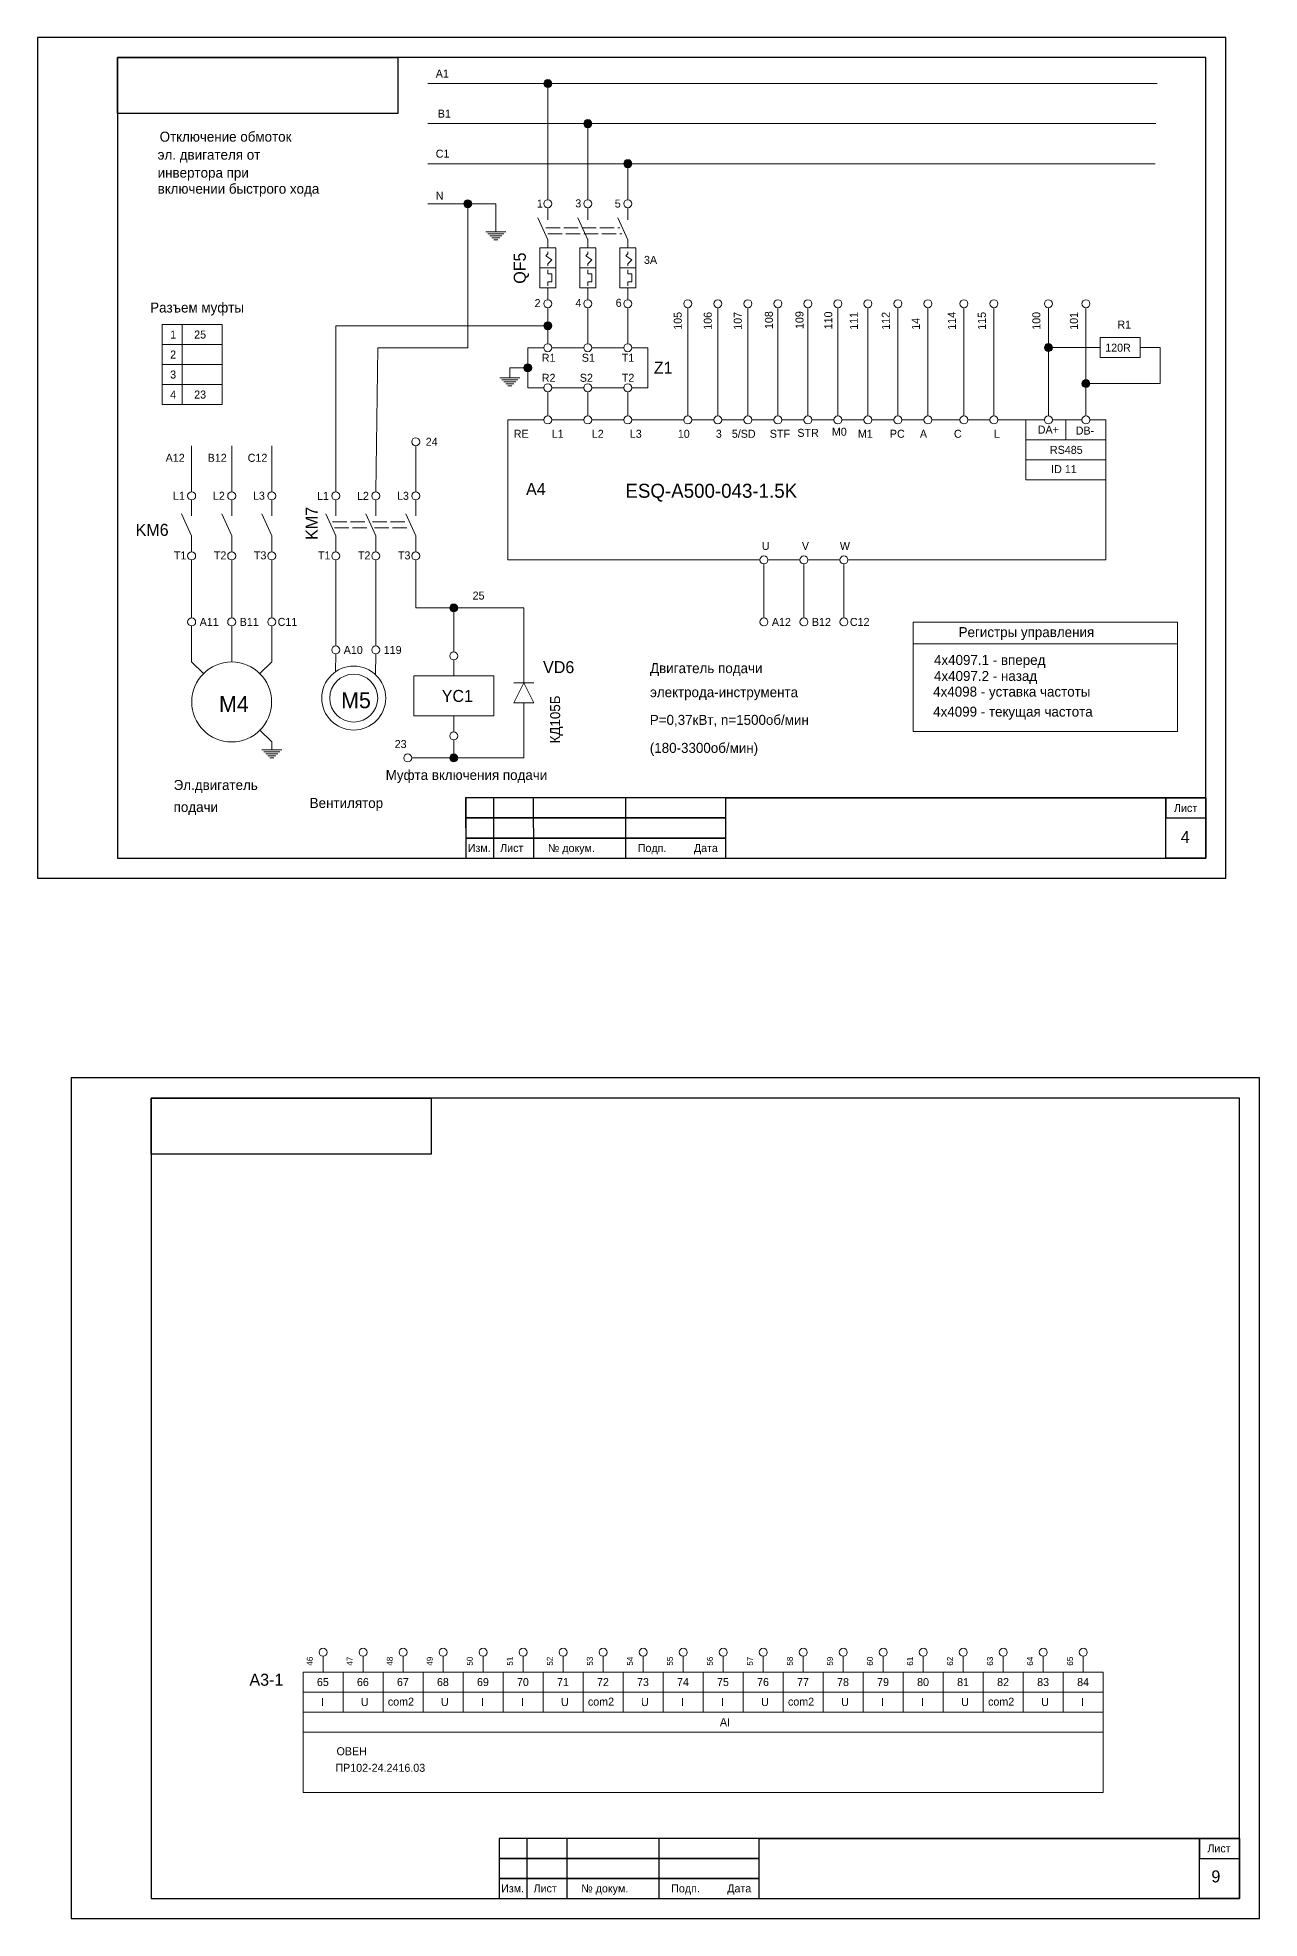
# Model space of a CAD drawing. Header units: millimetres. Extents: x -171 to 3674, y -1112 to 795.
# Drawn here: x 2306.4 to 2611.7, y -848.8 to -378.8 of the extents above; entities that cross this region are included whole.
import ezdxf

# ---------------------------------------------------------------- set-up
doc = ezdxf.new("R2010")
doc.units = ezdxf.units.MM
doc.linetypes.add('ACAD_ISO02W100', pattern=[15, 12, -3])
for name, color, linetype, lineweight in [('Маркировка', 7, 'Continuous', 25), ('РАМКА', 7, 'Continuous', 30), ('Элементы', 7, 'Continuous', 18)]:
    doc.layers.add(name, color=color, linetype=linetype, lineweight=lineweight)
doc.styles.get("Standard").update_dxf_attribs({"font": 'cad2win.shx'})

msp = doc.modelspace()

# ---------------------------------------------------------------- hatches: boundary and pattern name
at = {"layer": 'Элементы'}
h = msp.add_hatch(color=256, dxfattribs=at)
h.dxf.hatch_style = 1
h.paths.add_polyline_path([(2434.87, -390.31, 1), (2432.87, -390.31, 1)])
h = msp.add_hatch(color=256, dxfattribs=at)
h.dxf.hatch_style = 1
h.paths.add_polyline_path([(2444.87, -400.31, 1), (2442.87, -400.31, 1)])
h = msp.add_hatch(color=256, dxfattribs=at)
h.dxf.hatch_style = 1
h.paths.add_polyline_path([(2454.87, -410.31, 1), (2452.87, -410.31, 1)])
h = msp.add_hatch(color=256, dxfattribs=at)
h.dxf.hatch_style = 1
h.paths.add_polyline_path([(2414.87, -420.31, 1), (2412.87, -420.31, 1)])
h = msp.add_hatch(color=256, dxfattribs=at)
h.dxf.hatch_style = 1
h.paths.add_polyline_path([(2434.87, -450.81, 1), (2432.87, -450.81, 1)])
h = msp.add_hatch(color=256, dxfattribs=at)
h.dxf.hatch_style = 1
h.paths.add_polyline_path([(2559.99, -456.26, 1), (2557.99, -456.26, 1)])
h = msp.add_hatch(color=256, dxfattribs=at)
h.dxf.hatch_style = 1
h.paths.add_polyline_path([(2429.87, -461.31, 1), (2427.87, -461.31, 1)])
h = msp.add_hatch(color=256, dxfattribs=at)
h.dxf.hatch_style = 1
h.paths.add_polyline_path([(2569.37, -465.26, 1), (2567.37, -465.26, 1)])
h = msp.add_hatch(color=256, dxfattribs=at)
h.dxf.hatch_style = 1
h.paths.add_polyline_path([(2411.37, -521.31, 1), (2409.37, -521.31, 1)])
h = msp.add_hatch(color=256, dxfattribs=at)
h.dxf.hatch_style = 1
h.paths.add_polyline_path([(2411.37, -558.81, 1), (2409.37, -558.81, 1)])

# ---------------------------------------------------------------- linework, layer by layer
at = {"layer": 'РАМКА'}
for p, q in [((2598.37, -383.81), (2326.37, -383.81)), ((2326.37, -383.81), (2326.37, -583.81)), ((2598.37, -583.81), (2598.37, -383.81)), ((2326.37, -583.81), (2598.37, -583.81)), ((2413.37, -583.81), (2598.37, -583.81)), ((2413.37, -583.81), (2598.37, -583.81)), ((2413.37, -583.81), (2598.37, -583.81)), ((2606.72, -643.78), (2334.72, -643.78)), ((2334.72, -643.78), (2334.72, -843.78)), ((2606.72, -843.78), (2606.72, -643.78)), ((2334.72, -843.78), (2606.72, -843.78)), ((2421.72, -843.78), (2606.72, -843.78)), ((2421.72, -843.78), (2606.72, -843.78)), ((2421.72, -843.78), (2606.72, -843.78))]:
    msp.add_line(p, q, dxfattribs=at)
at = {"layer": 'РАМКА', "lineweight": 35}
for p, q in [((2478.37, -568.81), (2598.37, -568.81)), ((2486.72, -828.78), (2606.72, -828.78))]:
    msp.add_line(p, q, dxfattribs=at)
at = {"layer": 'РАМКА'}
for points in [[(2603.37, -378.81), (2306.37, -378.81), (2306.37, -588.81), (2603.37, -588.81)], [(2396.37, -383.81), (2396.37, -397.81), (2326.37, -397.81), (2326.37, -383.81)], [(2413.37, -583.81), (2430.37, -583.81), (2430.34, -568.81), (2413.34, -568.81)], [(2413.37, -573.81), (2478.37, -573.81), (2478.37, -568.81), (2413.37, -568.81)], [(2413.37, -583.81), (2420.37, -583.81), (2420.37, -568.81), (2413.37, -568.81)], [(2413.37, -583.81), (2453.37, -583.81), (2453.37, -568.81), (2413.37, -568.81)], [(2598.37, -583.81), (2588.37, -583.81), (2588.37, -568.81), (2598.37, -568.81)], [(2598.37, -568.81), (2588.37, -568.81), (2588.37, -573.81), (2598.37, -573.81)], [(2413.37, -578.81), (2478.37, -578.81), (2478.37, -573.81), (2413.37, -573.81)], [(2413.37, -583.81), (2478.37, -583.81), (2478.37, -578.81), (2413.37, -578.81)], [(2611.72, -638.78), (2314.72, -638.78), (2314.72, -848.78), (2611.72, -848.78)], [(2404.72, -643.78), (2404.72, -657.78), (2334.72, -657.78), (2334.72, -643.78)], [(2421.72, -843.78), (2438.72, -843.78), (2438.69, -828.78), (2421.69, -828.78)], [(2421.72, -833.78), (2486.72, -833.78), (2486.72, -828.78), (2421.72, -828.78)], [(2421.72, -843.78), (2428.72, -843.78), (2428.72, -828.78), (2421.72, -828.78)], [(2421.72, -843.78), (2461.72, -843.78), (2461.72, -828.78), (2421.72, -828.78)], [(2606.72, -843.78), (2596.72, -843.78), (2596.72, -828.78), (2606.72, -828.78)], [(2606.72, -828.78), (2596.72, -828.78), (2596.72, -833.78), (2606.72, -833.78)], [(2421.72, -838.78), (2486.72, -838.78), (2486.72, -833.78), (2421.72, -833.78)], [(2421.72, -843.78), (2486.72, -843.78), (2486.72, -838.78), (2421.72, -838.78)]]:
    msp.add_lwpolyline(points, close=True, dxfattribs=at)
at = {"layer": 'Элементы', "lineweight": 15}
for p, q in [((2403.87, -390.31), (2586.17, -390.31)), ((2433.87, -419.31), (2433.87, -390.31)), ((2403.87, -400.31), (2585.84, -400.31)), ((2443.87, -419.31), (2443.87, -400.31)), ((2403.87, -410.31), (2585.67, -410.31)), ((2453.87, -419.31), (2453.87, -410.31)), ((2403.87, -420.31), (2420.87, -420.31)), ((2413.87, -456.31), (2413.87, -420.31)), ((2420.87, -420.31), (2420.87, -425.31)), ((2433.87, -446.31), (2433.87, -455.31)), ((2443.87, -446.31), (2443.87, -455.31)), ((2453.87, -446.31), (2453.87, -455.31)), ((2468.87, -446.31), (2468.87, -473.32)), ((2476.37, -446.31), (2476.37, -473.32)), ((2483.87, -446.31), (2483.87, -473.32)), ((2491.37, -446.31), (2491.37, -473.32)), ((2498.87, -446.31), (2498.87, -473.32)), ((2506.37, -446.31), (2506.37, -473.32)), ((2513.87, -446.31), (2513.87, -473.32)), ((2521.37, -446.31), (2521.37, -473.32)), ((2528.87, -446.31), (2528.87, -473.32)), ((2537.87, -446.31), (2537.87, -473.32)), ((2545.37, -446.31), (2545.37, -473.32)), ((2558.99, -446.31), (2558.99, -473.32)), ((2568.37, -446.31), (2568.37, -473.32)), ((2380.87, -492.32), (2380.87, -450.81)), ((2380.87, -450.81), (2433.87, -450.81)), ((2390.87, -492.32), (2391.37, -456.31)), ((2391.37, -456.31), (2413.87, -456.31)), ((2558.99, -456.26), (2571.9, -456.26)), ((2581.9, -456.26), (2586.94, -456.26)), ((2586.94, -456.26), (2586.94, -465.26)), ((2424.37, -463.81), (2424.37, -461.31)), ((2424.37, -461.31), (2428.87, -461.31)), ((2586.94, -465.26), (2568.37, -465.26)), ((2433.87, -473.32), (2433.87, -467.31)), ((2443.87, -473.32), (2443.87, -467.31)), ((2453.87, -473.32), (2453.87, -467.31)), ((2344.87, -480.81), (2344.87, -492.31)), ((2354.87, -480.81), (2354.87, -492.31)), ((2364.87, -480.81), (2364.87, -492.31)), ((2400.87, -480.81), (2400.87, -492.31)), ((2344.87, -509.31), (2344.87, -523.81)), ((2354.87, -509.31), (2354.87, -523.81)), ((2364.87, -509.31), (2364.87, -523.81)), ((2380.87, -509.32), (2380.87, -530.82)), ((2390.87, -509.32), (2390.87, -530.82)), ((2400.87, -509.31), (2400.87, -521.31)), ((2487.87, -510.32), (2487.87, -523.82)), ((2497.87, -510.32), (2497.87, -523.82)), ((2507.87, -510.32), (2507.87, -523.82)), ((2400.87, -521.31), (2427.87, -521.31)), ((2410.37, -521.31), (2410.37, -532.31)), ((2427.87, -540), (2427.87, -521.31)), ((2410.37, -534.31), (2410.37, -538.31)), ((2425.37, -540), (2430.37, -540)), ((2427.87, -540), (2425.37, -545)), ((2427.87, -540), (2430.37, -545)), ((2425.37, -545), (2430.37, -545)), ((2427.87, -558.81), (2427.87, -545)), ((2410.37, -548.31), (2410.37, -552.31)), ((2410.37, -554.31), (2410.37, -558.81)), ((2410.37, -558.81), (2399.87, -558.81)), ((2410.37, -558.81), (2427.87, -558.81)), ((2377.71, -787.28), (2377.71, -783.28)), ((2387.71, -787.28), (2387.71, -783.28)), ((2397.71, -787.28), (2397.71, -783.28)), ((2407.71, -787.28), (2407.71, -783.28)), ((2417.71, -787.28), (2417.71, -783.28)), ((2427.71, -787.28), (2427.71, -783.28)), ((2437.71, -787.28), (2437.71, -783.28)), ((2447.71, -787.28), (2447.71, -783.28)), ((2457.71, -787.28), (2457.71, -783.28)), ((2467.71, -787.28), (2467.71, -783.28)), ((2477.71, -787.28), (2477.71, -783.28)), ((2487.71, -787.28), (2487.71, -783.28)), ((2497.71, -787.28), (2497.71, -783.28)), ((2507.71, -787.28), (2507.71, -783.28)), ((2517.71, -787.28), (2517.71, -783.28)), ((2527.71, -787.28), (2527.71, -783.28)), ((2537.71, -787.28), (2537.71, -783.28)), ((2547.71, -787.28), (2547.71, -783.28)), ((2557.71, -787.28), (2557.71, -783.28)), ((2567.71, -787.28), (2567.71, -783.28))]:
    msp.add_line(p, q, dxfattribs=at)
at = {"layer": 'Элементы'}
for p, q in [((2433.87, -424.31), (2433.87, -421.31)), ((2443.87, -424.31), (2443.87, -421.31)), ((2453.87, -424.31), (2453.87, -421.31)), ((2418.37, -427.31), (2423.37, -427.31)), ((2420.87, -425.31), (2420.87, -427.31)), ((2433.87, -429.31), (2431.37, -423.81)), ((2443.87, -429.31), (2441.37, -423.81)), ((2453.87, -429.31), (2451.37, -423.81)), ((2418.87, -427.81), (2422.87, -427.81)), ((2419.37, -428.31), (2422.37, -428.31)), ((2419.87, -428.81), (2421.87, -428.81)), ((2420.37, -429.31), (2421.37, -429.31)), ((2433.87, -431.31), (2433.87, -429.31)), ((2433.87, -432.81), (2433.87, -432.31)), ((2443.87, -431.31), (2443.87, -429.31)), ((2443.87, -432.81), (2443.87, -432.31)), ((2453.87, -431.31), (2453.87, -429.31)), ((2453.87, -432.81), (2453.87, -432.31)), ((2431.87, -436.31), (2435.87, -436.31)), ((2433.37, -433.31), (2433.87, -432.81)), ((2434.87, -434.31), (2433.37, -433.31)), ((2433.87, -435.31), (2434.87, -434.31)), ((2433.87, -435.81), (2433.87, -435.31)), ((2433.87, -437.81), (2433.87, -436.81)), ((2441.87, -436.31), (2445.87, -436.31)), ((2443.37, -433.31), (2443.87, -432.81)), ((2444.87, -434.31), (2443.37, -433.31)), ((2443.87, -435.31), (2444.87, -434.31)), ((2443.87, -435.81), (2443.87, -435.31)), ((2443.87, -437.81), (2443.87, -436.81)), ((2451.87, -436.31), (2455.87, -436.31)), ((2453.37, -433.31), (2453.87, -432.81)), ((2454.87, -434.31), (2453.37, -433.31)), ((2453.87, -435.31), (2454.87, -434.31)), ((2453.87, -435.81), (2453.87, -435.31)), ((2453.87, -437.81), (2453.87, -436.81)), ((2434.87, -437.81), (2433.87, -437.81)), ((2433.87, -440.81), (2433.87, -439.81)), ((2433.87, -439.81), (2434.87, -439.81)), ((2433.87, -444.31), (2433.87, -441.31)), ((2434.87, -439.81), (2434.87, -437.81)), ((2444.87, -437.81), (2443.87, -437.81)), ((2443.87, -440.81), (2443.87, -439.81)), ((2443.87, -439.81), (2444.87, -439.81)), ((2443.87, -444.31), (2443.87, -441.31)), ((2444.87, -439.81), (2444.87, -437.81)), ((2454.87, -437.81), (2453.87, -437.81)), ((2453.87, -440.81), (2453.87, -439.81)), ((2453.87, -439.81), (2454.87, -439.81)), ((2453.87, -444.31), (2453.87, -441.31)), ((2454.87, -439.81), (2454.87, -437.81)), ((2421.87, -463.81), (2426.87, -463.81)), ((2422.37, -464.31), (2426.37, -464.31)), ((2422.87, -464.81), (2425.87, -464.81)), ((2423.37, -465.31), (2425.37, -465.31)), ((2423.87, -465.81), (2424.87, -465.81)), ((2344.87, -503.31), (2342.37, -497.81)), ((2344.87, -498.31), (2344.87, -494.31)), ((2354.87, -503.31), (2352.37, -497.81)), ((2354.87, -498.31), (2354.87, -494.31)), ((2364.87, -503.31), (2362.37, -497.81)), ((2364.87, -498.31), (2364.87, -494.31)), ((2380.87, -503.32), (2378.37, -497.82)), ((2380.87, -498.32), (2380.87, -494.32)), ((2390.87, -503.32), (2388.37, -497.82)), ((2390.87, -498.32), (2390.87, -494.32)), ((2400.87, -503.31), (2398.37, -497.81)), ((2400.87, -498.31), (2400.87, -494.31)), ((2344.87, -507.31), (2344.87, -503.31)), ((2354.87, -507.31), (2354.87, -503.31)), ((2364.87, -507.31), (2364.87, -503.31)), ((2380.87, -507.32), (2380.87, -503.32)), ((2390.87, -507.32), (2390.87, -503.32)), ((2400.87, -507.31), (2400.87, -503.31)), ((2344.87, -534.81), (2344.87, -525.81)), ((2354.87, -534.81), (2354.87, -525.81)), ((2364.87, -534.81), (2364.87, -525.81)), ((2347.8, -537.74), (2344.87, -534.81)), ((2361.94, -537.74), (2364.87, -534.81)), ((2380.83, -537.28), (2380.87, -532.82)), ((2390.82, -538), (2390.87, -532.82)), ((2361.94, -551.88), (2364.87, -554.81)), ((2362.37, -556.81), (2367.37, -556.81)), ((2362.87, -557.31), (2366.87, -557.31)), ((2363.37, -557.81), (2366.37, -557.81)), ((2363.87, -558.31), (2365.87, -558.31)), ((2364.37, -558.81), (2365.37, -558.81)), ((2364.87, -554.81), (2364.87, -556.81))]:
    msp.add_line(p, q, dxfattribs=at)
at = {"layer": 'Элементы', "linetype": 'ACAD_ISO02W100', "lineweight": 15, "ltscale": 0.3}
for p, q in [((2433.37, -426.31), (2451.87, -426.31)), ((2433.87, -427.81), (2452.37, -427.81)), ((2380.07, -499.82), (2388.87, -499.82)), ((2380.57, -501.32), (2389.37, -501.32)), ((2390.07, -499.81), (2398.87, -499.81)), ((2390.57, -501.31), (2399.37, -501.31))]:
    msp.add_line(p, q, dxfattribs=at)
at = {"layer": 'Элементы'}
for points in [[(2431.87, -441.31), (2431.87, -431.31), (2435.87, -431.31), (2435.87, -441.31)], [(2441.87, -441.31), (2441.87, -431.31), (2445.87, -431.31), (2445.87, -441.31)], [(2451.87, -441.31), (2451.87, -431.31), (2455.87, -431.31), (2455.87, -441.31)]]:
    msp.add_lwpolyline(points, close=True, dxfattribs=at)
at = {"layer": 'Элементы', "lineweight": 15}
for points in [[(2337.5, -450.5), (2342.5, -450.5), (2342.5, -455.5), (2337.5, -455.5)], [(2342.5, -450.5), (2352.5, -450.5), (2352.5, -455.5), (2342.5, -455.5)], [(2337.5, -455.5), (2342.5, -455.5), (2342.5, -460.5), (2337.5, -460.5)], [(2342.5, -455.5), (2352.5, -455.5), (2352.5, -460.5), (2342.5, -460.5)], [(2571.9, -458.73), (2581.9, -458.73), (2581.9, -453.73), (2571.9, -453.73)], [(2337.5, -460.5), (2342.5, -460.5), (2342.5, -465.5), (2337.5, -465.5)], [(2342.5, -460.5), (2352.5, -460.5), (2352.5, -465.5), (2342.5, -465.5)], [(2337.5, -465.5), (2342.5, -465.5), (2342.5, -470.5), (2337.5, -470.5)], [(2342.5, -465.5), (2352.5, -465.5), (2352.5, -470.5), (2342.5, -470.5)], [(2573.37, -479.32), (2553.37, -479.32), (2553.37, -484.32), (2573.37, -484.32)], [(2573.37, -484.32), (2553.37, -484.32), (2553.37, -489.32), (2573.37, -489.32)], [(2525.19, -524.9), (2591.24, -524.88), (2591.24, -530.28), (2525.19, -530.29)], [(2525.17, -530.28), (2591.24, -530.28), (2591.24, -552.19), (2525.17, -552.19)], [(2400.37, -538.31), (2420.37, -538.31), (2420.37, -548.31), (2400.37, -548.31)], [(2372.71, -787.28), (2382.71, -787.28), (2382.71, -792.28), (2372.71, -792.28)], [(2382.71, -787.28), (2392.71, -787.28), (2392.71, -792.28), (2382.71, -792.28)], [(2392.71, -787.28), (2402.71, -787.28), (2402.71, -792.28), (2392.71, -792.28)], [(2402.71, -787.28), (2412.71, -787.28), (2412.71, -792.28), (2402.71, -792.28)], [(2412.71, -787.28), (2422.71, -787.28), (2422.71, -792.28), (2412.71, -792.28)], [(2422.71, -787.28), (2432.71, -787.28), (2432.71, -792.28), (2422.71, -792.28)], [(2432.71, -787.28), (2442.71, -787.28), (2442.71, -792.28), (2432.71, -792.28)], [(2442.71, -787.28), (2452.71, -787.28), (2452.71, -792.28), (2442.71, -792.28)], [(2452.71, -787.28), (2462.71, -787.28), (2462.71, -792.28), (2452.71, -792.28)], [(2462.71, -787.28), (2472.71, -787.28), (2472.71, -792.28), (2462.71, -792.28)], [(2472.71, -787.28), (2482.71, -787.28), (2482.71, -792.28), (2472.71, -792.28)], [(2482.71, -787.28), (2492.71, -787.28), (2492.71, -792.28), (2482.71, -792.28)], [(2492.71, -787.28), (2502.71, -787.28), (2502.71, -792.28), (2492.71, -792.28)], [(2502.71, -787.28), (2512.71, -787.28), (2512.71, -792.28), (2502.71, -792.28)], [(2512.71, -787.28), (2522.71, -787.28), (2522.71, -792.28), (2512.71, -792.28)], [(2522.71, -787.28), (2532.71, -787.28), (2532.71, -792.28), (2522.71, -792.28)], [(2532.71, -787.28), (2542.71, -787.28), (2542.71, -792.28), (2532.71, -792.28)], [(2542.71, -787.28), (2552.71, -787.28), (2552.71, -792.28), (2542.71, -792.28)], [(2552.71, -787.28), (2562.71, -787.28), (2562.71, -792.28), (2552.71, -792.28)], [(2562.71, -787.28), (2572.71, -787.28), (2572.71, -792.28), (2562.71, -792.28)], [(2372.71, -792.28), (2382.71, -792.28), (2382.71, -797.28), (2372.71, -797.28)], [(2382.71, -792.28), (2392.71, -792.28), (2392.71, -797.28), (2382.71, -797.28)], [(2392.71, -792.28), (2402.71, -792.28), (2402.71, -797.28), (2392.71, -797.28)], [(2402.71, -792.28), (2412.71, -792.28), (2412.71, -797.28), (2402.71, -797.28)], [(2412.71, -792.28), (2422.71, -792.28), (2422.71, -797.28), (2412.71, -797.28)], [(2422.71, -792.28), (2432.71, -792.28), (2432.71, -797.28), (2422.71, -797.28)], [(2432.71, -792.28), (2442.71, -792.28), (2442.71, -797.28), (2432.71, -797.28)], [(2442.71, -792.28), (2452.71, -792.28), (2452.71, -797.28), (2442.71, -797.28)], [(2452.71, -792.28), (2462.71, -792.28), (2462.71, -797.28), (2452.71, -797.28)], [(2462.71, -792.28), (2472.71, -792.28), (2472.71, -797.28), (2462.71, -797.28)], [(2472.71, -792.28), (2482.71, -792.28), (2482.71, -797.28), (2472.71, -797.28)], [(2482.71, -792.28), (2492.71, -792.28), (2492.71, -797.28), (2482.71, -797.28)], [(2492.71, -792.28), (2502.71, -792.28), (2502.71, -797.28), (2492.71, -797.28)], [(2502.71, -792.28), (2512.71, -792.28), (2512.71, -797.28), (2502.71, -797.28)], [(2512.71, -792.28), (2522.71, -792.28), (2522.71, -797.28), (2512.71, -797.28)], [(2522.71, -792.28), (2532.71, -792.28), (2532.71, -797.28), (2522.71, -797.28)], [(2532.71, -792.28), (2542.71, -792.28), (2542.71, -797.28), (2532.71, -797.28)], [(2542.71, -792.28), (2552.71, -792.28), (2552.71, -797.28), (2542.71, -797.28)], [(2552.71, -792.28), (2562.71, -792.28), (2562.71, -797.28), (2552.71, -797.28)], [(2562.71, -792.28), (2572.71, -792.28), (2572.71, -797.28), (2562.71, -797.28)], [(2372.71, -797.28), (2572.71, -797.28), (2572.71, -802.28), (2372.71, -802.28)], [(2372.71, -802.28), (2572.71, -802.28), (2572.71, -817.28), (2372.71, -817.28)]]:
    msp.add_lwpolyline(points, close=True, dxfattribs=at)
for points in [[(2432.87, -466.31), (2428.87, -466.31), (2428.87, -456.31), (2432.87, -456.31)], [(2434.87, -456.31), (2442.87, -456.31)], [(2444.87, -456.31), (2452.87, -456.31)], [(2454.87, -456.31), (2458.87, -456.31), (2458.87, -466.31), (2454.87, -466.31)], [(2442.87, -466.31), (2434.87, -466.31)], [(2452.87, -466.31), (2444.87, -466.31)], [(2454.87, -509.32), (2423.87, -509.32), (2423.87, -474.31)], [(2423.87, -474.31), (2432.87, -474.32)], [(2434.87, -474.32), (2442.87, -474.32)], [(2444.87, -474.32), (2452.87, -474.32)], [(2454.87, -474.32), (2467.87, -474.32)], [(2469.87, -474.32), (2475.37, -474.32)], [(2477.37, -474.32), (2482.87, -474.32)], [(2484.87, -474.32), (2490.37, -474.32)], [(2492.37, -474.32), (2497.87, -474.32)], [(2499.87, -474.32), (2505.37, -474.32)], [(2507.37, -474.32), (2512.87, -474.32)], [(2569.37, -474.32), (2573.37, -474.32), (2573.37, -509.32), (2508.87, -509.32)], [(2514.87, -474.32), (2520.37, -474.32)], [(2522.37, -474.32), (2527.87, -474.32)], [(2529.87, -474.32), (2536.87, -474.32)], [(2538.87, -474.32), (2544.37, -474.32)], [(2546.37, -474.32), (2557.99, -474.32)], [(2563.37, -474.32), (2563.37, -479.32), (2553.37, -479.32), (2553.37, -474.32)], [(2559.99, -474.32), (2567.37, -474.32)], [(2569.37, -474.32), (2573.37, -474.32), (2573.37, -479.32), (2563.37, -479.32), (2563.37, -474.32), (2567.37, -474.32)], [(2486.87, -509.32), (2454.87, -509.32)], [(2496.37, -509.32), (2488.87, -509.32)], [(2496.87, -509.32), (2488.87, -509.32)], [(2488.87, -509.32), (2496.87, -509.32)], [(2496.87, -509.32), (2496.37, -509.32)], [(2506.87, -509.32), (2498.87, -509.32)], [(2498.87, -509.32), (2506.87, -509.32)], [(2506.87, -509.32), (2498.87, -509.32)]]:
    msp.add_lwpolyline(points, dxfattribs=at)
at = {"layer": 'Элементы'}
for centre in [(2433.87, -390.31), (2443.87, -400.31), (2453.87, -410.31), (2413.87, -420.31), (2433.87, -450.81), (2558.99, -456.26), (2428.87, -461.31), (2568.37, -465.26), (2410.37, -521.31), (2410.37, -558.81)]:
    msp.add_circle(centre, 1, dxfattribs=at)
at = {"layer": 'Элементы', "lineweight": 15}
for centre, radius in [((2433.87, -420.31), 1), ((2443.87, -420.31), 1), ((2453.87, -420.31), 1), ((2433.87, -445.31), 1), ((2443.87, -445.31), 1), ((2453.87, -445.31), 1), ((2468.87, -445.31), 1), ((2476.37, -445.31), 1), ((2483.87, -445.31), 1), ((2491.37, -445.31), 1), ((2498.87, -445.31), 1), ((2506.37, -445.31), 1), ((2513.87, -445.31), 1), ((2521.37, -445.31), 1), ((2528.87, -445.31), 1), ((2537.87, -445.31), 1), ((2545.37, -445.31), 1), ((2558.99, -445.31), 1), ((2568.37, -445.31), 1), ((2433.87, -456.31), 1), ((2443.87, -456.31), 1), ((2453.87, -456.31), 1), ((2433.87, -466.31), 1), ((2443.87, -466.31), 1), ((2453.87, -466.31), 1), ((2433.87, -474.32), 1), ((2443.87, -474.32), 1), ((2453.87, -474.32), 1), ((2468.87, -474.32), 1), ((2476.37, -474.32), 1), ((2483.87, -474.32), 1), ((2491.37, -474.32), 1), ((2498.87, -474.32), 1), ((2506.37, -474.32), 1), ((2513.87, -474.32), 1), ((2521.37, -474.32), 1), ((2528.87, -474.32), 1), ((2537.87, -474.32), 1), ((2545.37, -474.32), 1), ((2558.99, -474.32), 1), ((2568.37, -474.32), 1), ((2400.87, -479.81), 1), ((2344.87, -493.31), 1), ((2354.87, -493.31), 1), ((2364.87, -493.31), 1), ((2380.87, -493.32), 1), ((2390.87, -493.32), 1), ((2400.87, -493.31), 1), ((2344.87, -508.31), 1), ((2354.87, -508.31), 1), ((2364.87, -508.31), 1), ((2380.87, -508.32), 1), ((2390.87, -508.32), 1), ((2400.87, -508.31), 1), ((2487.87, -509.32), 1), ((2497.87, -509.32), 1), ((2507.87, -509.32), 1), ((2344.87, -524.81), 1), ((2354.87, -524.81), 1), ((2364.87, -524.81), 1), ((2487.87, -524.82), 1), ((2497.87, -524.82), 1), ((2507.87, -524.82), 1), ((2380.87, -531.82), 1), ((2390.87, -531.82), 1), ((2354.87, -544.81), 9.99), ((2410.37, -533.31), 1), ((2385.37, -543.85), 7.99), ((2385.37, -543.85), 5.99), ((2410.37, -553.31), 1), ((2398.87, -558.81), 1), ((2377.71, -782.28), 1), ((2387.71, -782.28), 1), ((2397.71, -782.28), 1), ((2407.71, -782.28), 1), ((2417.71, -782.28), 1), ((2427.71, -782.28), 1), ((2437.71, -782.28), 1), ((2447.71, -782.28), 1), ((2457.71, -782.28), 1), ((2467.71, -782.28), 1), ((2477.71, -782.28), 1), ((2487.71, -782.28), 1), ((2497.71, -782.28), 1), ((2507.71, -782.28), 1), ((2517.71, -782.28), 1), ((2527.71, -782.28), 1), ((2537.71, -782.28), 1), ((2547.71, -782.28), 1), ((2557.71, -782.28), 1), ((2567.71, -782.28), 1)]:
    msp.add_circle(centre, radius, dxfattribs=at)

# ---------------------------------------------------------------- texts
at = {"layer": 'Маркировка'}
for s, height, p in [('A1', 2, (2405.87, -388.81)), ('B1', 2, (2406.37, -398.81)), ('Отключение обмоток', 2.5, (2336.87, -404.81)), ('эл. двигателя от', 2.5, (2336.37, -409.31)), ('C1', 2, (2405.87, -408.81)), ('инвертора при', 2.5, (2336.37, -413.81)), ('включении быстрого хода', 2.5, (2336.37, -417.81)), ('N', 2, (2405.87, -419.31)), ('3A', 2, (2457.91, -435.35)), ('Разъем муфты', 2.5, (2334.5, -447.5)), ('R1', 2, (2432.37, -459.81)), ('S1', 2, (2442.37, -459.81)), ('T1', 2, (2452.37, -459.81)), ('R2', 2, (2432.37, -464.81)), ('S2', 2, (2441.87, -464.81)), ('T2', 2, (2452.37, -464.81)), ('24', 2, (2403.37, -480.81)), ('RE', 2, (2425.37, -478.8)), ('L1', 2, (2434.87, -478.8)), ('L2', 2, (2444.87, -478.8)), ('L3', 2, (2454.37, -478.8)), ('10', 2, (2466.37, -478.8)), ('3', 2, (2475.87, -478.8)), ('5/SD', 2, (2479.87, -478.8)), ('STF', 2, (2489.37, -478.8)), ('STR', 2, (2496.24, -478.57)), ('M0', 2, (2504.87, -478.3)), ('M1', 2, (2511.37, -478.8)), ('PC', 2, (2519.37, -478.8)), ('A', 2, (2526.87, -478.8)), ('C', 2, (2535.37, -478.8)), ('L', 2, (2545.37, -478.8)), ('A12', 2, (2338.37, -484.81)), ('В12', 2, (2348.87, -484.81)), ('С12', 2, (2358.87, -484.81)), ('L1', 2, (2340.19, -494.3)), ('L2', 2, (2350.19, -494.3)), ('L3', 2, (2360.19, -494.28)), ('L1', 2, (2376.19, -494.31)), ('L2', 2, (2386.19, -494.31)), ('L3', 2, (2396.19, -494.3)), ('T1', 2, (2340.43, -509.19)), ('T2', 2, (2350.43, -509.19)), ('T3', 2, (2360.43, -509.18)), ('T1', 2, (2376.43, -509.2)), ('T2', 2, (2386.43, -509.2)), ('T3', 2, (2396.43, -509.19)), ('U', 2, (2487.37, -506.82)), ('V', 2, (2497.37, -506.82)), ('W', 2, (2506.87, -506.82)), ('25', 2, (2415.08, -519.24)), ('A11', 2, (2346.87, -525.81)), ('В11', 2, (2356.87, -525.81)), ('С11', 2, (2366.37, -525.81)), ('A12', 2, (2489.87, -525.82)), ('В12', 2, (2499.87, -525.82)), ('С12', 2, (2509.37, -525.82)), ('Регистры управления', 2.5, (2536.55, -528.61)), ('A10', 2, (2382.87, -532.82)), ('119', 2, (2392.87, -532.82)), ('Двигатель подачи ', 2.5, (2459.43, -537.62)), ('4х4097.1 - вперед', 2.5, (2530.4, -535.57)), ('4х4097.2 - назад', 2.5, (2530.4, -539.57)), ('электрода-инструмента', 2.5, (2459.43, -543.62)), ('4х4098 - уставка частоты ', 2.5, (2530.19, -543.48)), ('Р=0,37кВт, n=1500об/мин', 2.5, (2459.37, -550.54)), ('4х4099 - текущая частота ', 2.5, (2530.19, -548.48)), ('23', 2, (2395.61, -556.33)), ('(180-3300об/мин)', 2.5, (2459.37, -557.54)), ('Муфта включения подачи', 2.5, (2393.37, -564.31)), ('Эл.двигатель', 2.5, (2340.37, -566.81)), ('подачи', 2.5, (2340.37, -572.31)), ('Вентилятор', 2.5, (2374.37, -571.31)), ('ОВЕН', 2, (2381.08, -808.01)), ('ПР102-24.2416.03', 2, (2380.79, -812.15))]:
    msp.add_text(s, height=height, dxfattribs=at).set_placement(p)
for s, height, rotation, p in [('1', 2, 0.4218, (2431.15, -421.28)), ('3', 2, 0.4218, (2440.75, -421.23)), ('5', 2, 0.4218, (2450.62, -421.29)), ('2', 2, 0.4218, (2430.58, -446.15)), ('4', 2, 0.4218, (2440.8, -446.1)), ('6', 2, 0.4218, (2450.85, -446.08)), ('105', 2, 90.4218, (2467.37, -451.81)), ('106', 2, 90.4218, (2474.87, -451.81)), ('107', 2, 90.4218, (2482.37, -451.81)), ('108', 2, 90.4218, (2490.15, -451.62)), ('109', 2, 90.4218, (2497.79, -451.62)), ('110', 2, 90.4218, (2504.99, -451.7)), ('111', 2, 90.4218, (2511.37, -451.81)), ('112', 2, 90.4218, (2519.37, -451.81)), ('14', 2, 90.4218, (2526.87, -451.81)), ('114', 2, 90.4218, (2535.87, -451.81)), ('115', 2, 90.4218, (2543.37, -451.81)), ('100', 2, 90.4218, (2556.99, -451.81)), ('101', 2, 90.4218, (2566.37, -451.81)), ('КД105Б', 2.5, 90, (2436.96, -555.18))]:
    msp.add_text(s, height=height, rotation=rotation, dxfattribs=at).set_placement(p)
at = {"layer": 'РАМКА'}
for s, height, p in [('Лист', 2, (2590.37, -572.31)), ('4', 3, (2592.07, -580.02)), ('Изм.', 2, (2413.87, -582.29)), ('Лист', 2, (2421.96, -582.3)), ('№ докум.', 2, (2433.89, -582.32)), ('Подп.', 2, (2456.37, -582.31)), ('Дата', 2, (2470.37, -582.31)), ('Лист', 2, (2598.72, -832.28)), ('Изм.', 2, (2422.22, -842.26)), ('Лист', 2, (2430.31, -842.27)), ('№ докум.', 2, (2442.24, -842.29)), ('Подп.', 2, (2464.72, -842.28)), ('Дата', 2, (2478.72, -842.28)), ('9', 3, (2599.72, -839.78))]:
    msp.add_text(s, height=height, dxfattribs=at).set_placement(p)
at = {"layer": 'Элементы'}
for s, p in [('QF5', (2428.37, -440.31)), ('KM7', (2376.37, -504.32))]:
    msp.add_text(s, height=3, rotation=90, dxfattribs=at).set_placement(p)
at = {"layer": 'Элементы', "ltscale": 0.5}
for s, p in [('R1', (2576.23, -451.51)), ('120R', (2573.18, -457.29)), ('DA+', (2556.33, -477.76)), ('DB-', (2565.81, -478)), ('RS485', (2559.37, -482.82)), ('65', (2376.17, -790.72)), ('66', (2386.17, -790.72)), ('67', (2396.17, -790.72)), ('68', (2406.17, -790.72)), ('69', (2416.17, -790.72)), ('70', (2426.17, -790.72)), ('71', (2436.17, -790.72)), ('72', (2446.17, -790.72)), ('73', (2456.17, -790.72)), ('74', (2466.17, -790.72)), ('75', (2476.17, -790.72)), ('76', (2486.17, -790.72)), ('77', (2496.17, -790.72)), ('78', (2506.17, -790.72)), ('79', (2516.17, -790.72)), ('80', (2526.17, -790.72)), ('81', (2536.17, -790.72)), ('82', (2546.17, -790.72)), ('83', (2556.17, -790.72)), ('84', (2566.17, -790.72)), ('I', (2377.17, -795.72)), ('U', (2387.17, -795.72)), ('com2', (2393.9, -795.62)), ('U', (2407.17, -795.72)), ('I', (2417.17, -795.72)), ('I', (2427.17, -795.72)), ('U', (2437.17, -795.72)), ('com2', (2443.9, -795.62)), ('U', (2457.17, -795.72)), ('I', (2467.17, -795.72)), ('I', (2477.17, -795.72)), ('U', (2487.17, -795.72)), ('com2', (2493.9, -795.62)), ('U', (2507.17, -795.72)), ('I', (2517.17, -795.72)), ('I', (2527.17, -795.72)), ('U', (2537.17, -795.72)), ('com2', (2543.9, -795.62)), ('U', (2557.17, -795.72)), ('I', (2567.17, -795.72)), ('AI', (2476.89, -800.75))]:
    msp.add_text(s, height=2, dxfattribs=at).set_placement(p)
at = {"layer": 'Элементы', "lineweight": 25}
for s, p in [('1', (2339.5, -454)), ('25', (2345.5, -454)), ('2', (2339.5, -459)), ('3', (2339.5, -464)), ('4', (2339.5, -469)), ('23', (2345.5, -469))]:
    msp.add_text(s, height=2, dxfattribs=at).set_placement(p)
at = {"layer": 'Элементы'}
for s, height, p in [('Z1', 3, (2460.37, -462.81)), ('ID 11', 2, (2559.67, -487.64)), ('A4', 3, (2428.44, -493.12)), ('ESQ-A500-043-1.5K', 3.5, (2453.27, -493.8)), ('KM6', 3, (2330.87, -503.31)), ('VD6', 3, (2432.69, -537.61)), ('M4', 4, (2351.71, -547.34)), ('M5', 4, (2382.22, -546.38)), ('YC1', 3, (2407.37, -544.81)), ('A3-1', 3, (2359.31, -790.64))]:
    msp.add_text(s, height=height, dxfattribs=at).set_placement(p)
at = {"layer": 'Элементы', "ltscale": 0.5}
for s, p in [('46', (2375.15, -785.62)), ('47', (2385.15, -785.62)), ('48', (2395.15, -785.62)), ('49', (2405.15, -785.62)), ('50', (2415.15, -785.62)), ('51', (2425.15, -785.62)), ('52', (2435.15, -785.62)), ('53', (2445.15, -785.62)), ('54', (2455.15, -785.62)), ('55', (2465.15, -785.62)), ('56', (2475.15, -785.62)), ('57', (2485.15, -785.62)), ('58', (2495.15, -785.62)), ('59', (2505.15, -785.62)), ('60', (2515.15, -785.62)), ('61', (2525.15, -785.62)), ('62', (2535.15, -785.62)), ('63', (2545.15, -785.62)), ('64', (2555.15, -785.62)), ('65', (2565.15, -785.62))]:
    msp.add_text(s, height=1.5, rotation=90.6112, dxfattribs=at).set_placement(p)

doc.saveas('drawing.dxf')
